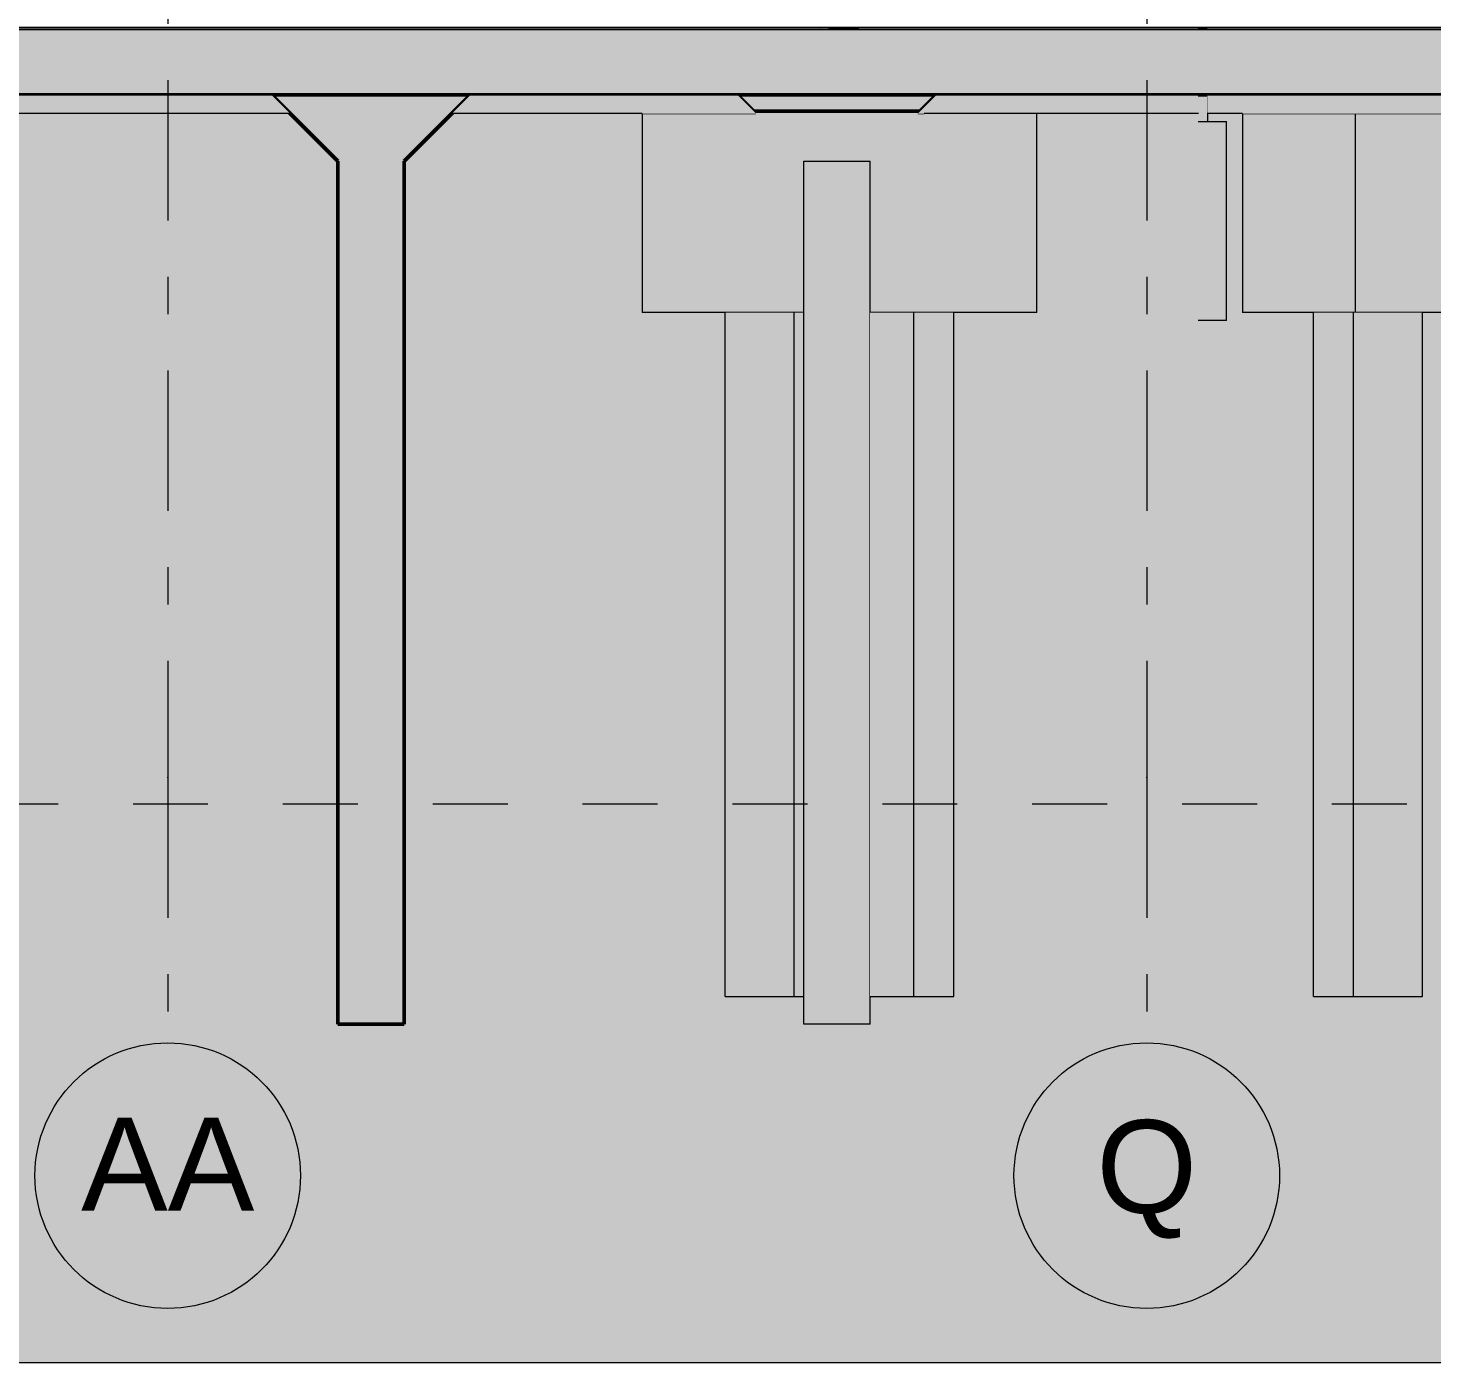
# Model space of a CAD drawing. Header units: millimetres. Extents: x -46169 to 228156, y -86316 to 18123.
# Drawn here: x 156077 to 161364, y -86316 to -81289 of the extents above; entities that cross this region are included whole.
import ezdxf
from ezdxf.enums import TextEntityAlignment as Align

# ---------------------------------------------------------------- set-up
doc = ezdxf.new("R2010")
doc.units = ezdxf.units.MM
doc.header["$MEASUREMENT"] = 0
for name, pattern in [('Dashed', [2822.222233, 1411.111116, -1411.111116]), ('Double Dashed', [1093.611073, 529.166651, -211.666656, 141.111112, -211.666656]), ('Wipeout_Contour', [1000, 0, -1000])]:
    doc.linetypes.add(name, pattern=pattern)
for name, color, linetype, lineweight, true_color in [('0_Pen_No__105', 7, 'Continuous', 15, 0xa6a6a6), ('A-230-M_FLOOR.IFC Import_Pen_No__109', 7, 'Continuous', 15, 0xa6a6a6), ('A-230-M_FLOOR.IFC Import_Pen_No__29', 7, 'Continuous', 50, 0x2a2a2a), ('New_A-15-MG_Structural_Grid_Phase_2_Pen_No__222', 7, 'Continuous', 13, 0x65af33), ('S-160-M_FOUND.IFC Import_Pen_No__104', 7, 'Continuous', 15, 0xa6a6a6), ('S-160-M_FOUND.IFC Import_Pen_No__24', 7, 'Continuous', 50, 0x2a2a2a)]:
    doc.layers.add(name, color=color, linetype=linetype, lineweight=lineweight, true_color=true_color)
for name, color, linetype in [('A-230-M_FLOOR.IFC Import', 7, 'Continuous'), ('New_A-15-MG_Structural_Grid_Phase_2', 7, 'Continuous'), ('New_A-20-M_Floor_Slab', 7, 'Continuous'), ('S-160-M_FOUND.IFC Import', 7, 'Continuous'), ('S-280-M_COLUMN.IFC Import', 7, 'Continuous'), ('S-280-M_STRUCT_FRAME.IFC Import', 7, 'Continuous')]:
    doc.layers.add(name, color=color, linetype=linetype)
for name, color, linetype, lineweight in [('A-95-P_Drawing_Pen_No__1', 7, 'Continuous', 13), ('A-95-P_Drawing_Pen_No__84', 8, 'Continuous', 20), ('New_A-20-M_Floor_Slab_Pen_No__1', 7, 'Continuous', 13), ('S-160-M_FOUND.IFC Import_Pen_No__1', 7, 'Continuous', 13), ('S-160-M_FOUND.IFC Import_Pen_No__4', 7, 'Continuous', 20), ('S-280-M_COLUMN.IFC Import_Pen_No__88', 8, 'Continuous', 20), ('S-280-M_STRUCT_FRAME.IFC Import_Pen_No__4', 7, 'Continuous', 20)]:
    doc.layers.add(name, color=color, linetype=linetype, lineweight=lineweight)
doc.styles.add('GENERATED_STYLE_1', font='')
doc.styles.get('GENERATED_STYLE_1').set_extended_font_data('Swis721 BT')
pattern_1 = [(0, (104446.8, -81110.96), (0, 779.423), [48.75, -401.25]), (0, (104671.8, -80721.25), (0, 779.423), [48.75, -401.25]), (60, (104446.8, -81110.96), (-675, 389.7114), [48.75, -401.25]), (60, (104896.8, -81110.96), (-675, 389.7114), [48.75, -401.25]), (120, (104495.5, -81110.96), (675, 389.7114), [48.75, -401.25]), (120, (104945.5, -81110.96), (675, 389.7114), [48.75, -401.25]), (0, (104446.78, -81035.96), (0, 150), [0, -150, 0, -225]), (45, (104521.78, -81035.96), (-106.06602, 106.06602), [0, -112.5, 0, -187.5])]

# ---------------------------------------------------------------- blocks, each defined once
blk = doc.blocks.new('Section Elem_146_1', base_point=(104446.8, -81111))
at = {"color": 254, "linetype": 'Wipeout_Contour', "lineweight": 0, "ltscale": 757399.620549}
blk.add_wipeout([(160483.1, -81290.5), (181470.3, -81290.5), (181470.3, -81190.5), (160483.1, -81190.5)], dxfattribs=at).dxf.layer = 'New_A-20-M_Floor_Slab'
at = {"color": 254, "linetype": 'Wipeout_Contour', "lineweight": 0, "ltscale": 680607.976528}
blk.add_wipeout([(138338.7, -81290.5), (160483.1, -81290.5), (160483.1, -81190.5), (138338.7, -81190.5)], dxfattribs=at).dxf.layer = 'New_A-20-M_Floor_Slab'
at = {"layer": 'New_A-20-M_Floor_Slab_Pen_No__1', "linetype": 'Continuous', "flags": 128}
blk.add_lwpolyline([(181470.3, -81290.5), (160483.1, -81290.5), (138338.7, -81290.5), (126599.8, -81290.5), (105107.6, -81290.5)], dxfattribs=at)
blk = doc.blocks.new('Section Elem_222_1', base_point=(104446.8, -81111))
at = {"color": 254, "linetype": 'Wipeout_Contour', "lineweight": 0, "ltscale": 719708.197894}
blk.add_wipeout([(160518.5, -81290.5), (160514.6, -81290.5), (160514.6, -81291), (160518.5, -81291)], dxfattribs=at).dxf.layer = 'S-280-M_COLUMN.IFC Import'
at = {"color": 254, "linetype": 'Wipeout_Contour', "lineweight": 0, "ltscale": 720251.626626}
blk.add_wipeout([(160518.5, -81541), (160514.6, -81541), (160514.6, -81641), (160518.5, -81641)], dxfattribs=at).dxf.layer = 'S-280-M_COLUMN.IFC Import'
at = {"color": 254, "linetype": 'Wipeout_Contour', "lineweight": 0, "ltscale": 719680.666824}
blk.add_wipeout([(160514.6, -81290.5), (160503.1, -81290.5), (160503.1, -81291), (160514.6, -81291)], dxfattribs=at).dxf.layer = 'S-280-M_COLUMN.IFC Import'
at = {"color": 254, "linetype": 'Wipeout_Contour', "lineweight": 0, "ltscale": 720224.116329}
blk.add_wipeout([(160503.1, -81541), (160503.1, -81641), (160514.6, -81641), (160514.6, -81541)], dxfattribs=at).dxf.layer = 'S-280-M_COLUMN.IFC Import'
at = {"color": 254, "linetype": 'Wipeout_Contour', "lineweight": 0, "ltscale": 719626.54336}
blk.add_wipeout([(160503.1, -81290.5), (160484.3, -81290.5), (160484.3, -81291), (160503.1, -81291)], dxfattribs=at).dxf.layer = 'S-280-M_COLUMN.IFC Import'
at = {"color": 254, "linetype": 'Wipeout_Contour', "lineweight": 0, "ltscale": 720170.033707}
blk.add_wipeout([(160484.3, -81641), (160503.1, -81641), (160503.1, -81541), (160484.3, -81541)], dxfattribs=at).dxf.layer = 'S-280-M_COLUMN.IFC Import'
at = {"layer": 'S-280-M_COLUMN.IFC Import_Pen_No__88', "linetype": 'Continuous'}
for p, q in [((160518.5, -81290.5), (160518.5, -81291)), ((160518.5, -81541), (160518.5, -81641))]:
    blk.add_line(p, q, dxfattribs=at)
at = {"color": 254, "linetype": 'Wipeout_Contour', "lineweight": 0, "ltscale": 719590.889837}
blk.add_wipeout([(160483.1, -81290.5), (160483.1, -81291), (160484.3, -81291), (160484.3, -81290.5)], dxfattribs=at).dxf.layer = 'S-280-M_COLUMN.IFC Import'
at = {"color": 254, "linetype": 'Wipeout_Contour', "lineweight": 0, "ltscale": 720134.407117}
blk.add_wipeout([(160484.3, -81541), (160483.1, -81541), (160483.1, -81641), (160484.3, -81641)], dxfattribs=at).dxf.layer = 'S-280-M_COLUMN.IFC Import'
blk = doc.blocks.new('Section Elem_242_1', base_point=(104446.8, -81111))
at = {"color": 254, "linetype": 'Wipeout_Contour', "lineweight": 0, "ltscale": 721095.954216}
blk.add_wipeout([(160483.1, -82391), (160590, -82391), (160590, -81641), (160483.1, -81641)], dxfattribs=at).dxf.layer = 'S-160-M_FOUND.IFC Import'
at = {"layer": 'S-160-M_FOUND.IFC Import_Pen_No__4', "linetype": 'Continuous'}
for p, q in [((160483.1, -81641), (160590, -81641)), ((160590, -82391), (160590, -81641)), ((160590, -82391), (160483.1, -82391))]:
    blk.add_line(p, q, dxfattribs=at)
blk = doc.blocks.new('Section Elem_251_1', base_point=(104446.8, -81111))
at = {"color": 254, "linetype": 'Wipeout_Contour', "lineweight": 0, "ltscale": 714831.136639}
blk.add_wipeout([(159091.3, -81291), (159206, -81291), (159206, -81290.5), (159091.3, -81290.5)], dxfattribs=at).dxf.layer = 'S-280-M_COLUMN.IFC Import'
at = {"layer": 'S-280-M_COLUMN.IFC Import_Pen_No__88', "linetype": 'Continuous'}
blk.add_line((159091.3, -81290.5), (159091.3, -81291), dxfattribs=at)
blk = doc.blocks.new('Section Elem_254_1', base_point=(104446.8, -81111))
at = {"color": 254, "linetype": 'Wipeout_Contour', "lineweight": 0, "ltscale": 722206.786886}
blk.add_wipeout([(160651.1, -82361), (161076.1, -82361), (161076.1, -81611), (160651.1, -81611)], dxfattribs=at).dxf.layer = 'S-160-M_FOUND.IFC Import'
at = {"layer": 'S-160-M_FOUND.IFC Import_Pen_No__4', "linetype": 'Continuous'}
blk.add_line((160651.1, -81611), (160651.1, -82361), dxfattribs=at)
at = {"color": 254, "linetype": 'Wipeout_Contour', "lineweight": 0, "ltscale": 724208.980409}
blk.add_wipeout([(161076.1, -82361), (161774.2, -82361), (161774.2, -81611), (161076.1, -81611)], dxfattribs=at).dxf.layer = 'S-160-M_FOUND.IFC Import'
at = {"layer": 'S-160-M_FOUND.IFC Import_Pen_No__4', "linetype": 'Continuous'}
for p, q in [((160651.1, -81611), (161076.1, -81611)), ((161076.1, -81611), (161613, -81611)), ((161076.1, -82361), (161076.1, -81611)), ((161076.1, -82361), (160651.1, -82361)), ((161774.2, -82361), (161076.1, -82361))]:
    blk.add_line(p, q, dxfattribs=at)
blk = doc.blocks.new('Section Elem_255_1', base_point=(104446.8, -81111))
at = {"color": 254, "linetype": 'Wipeout_Contour', "lineweight": 0, "ltscale": 906602.161484}
blk.add_wipeout([(160918.5, -84936), (161068.5, -84936), (161068.5, -82361), (161038.7, -82361), (160918.5, -82361)], dxfattribs=at).dxf.layer = 'S-160-M_FOUND.IFC Import'
at = {"layer": 'S-160-M_FOUND.IFC Import_Pen_No__1', "linetype": 'Continuous'}
blk.add_line((160918.5, -84936), (160918.5, -82361), dxfattribs=at)
at = {"color": 254, "linetype": 'Wipeout_Contour', "lineweight": 0, "ltscale": 907462.910935}
blk.add_wipeout([(161188.1, -82361), (161068.5, -82361), (161068.5, -84936), (161328.3, -84936), (161328.3, -82361)], dxfattribs=at).dxf.layer = 'S-160-M_FOUND.IFC Import'
at = {"layer": 'S-160-M_FOUND.IFC Import_Pen_No__1', "linetype": 'Continuous'}
for p, q in [((161068.5, -84936), (161068.5, -82361)), ((161328.3, -84936), (161328.3, -82361)), ((160918.5, -84936), (161068.5, -84936)), ((161068.5, -84936), (161328.3, -84936))]:
    blk.add_line(p, q, dxfattribs=at)
blk = doc.blocks.new('Section Elem_256_1', base_point=(104446.8, -81111))
at = {"color": 254, "linetype": 'Wipeout_Contour', "lineweight": 0, "ltscale": 893126.464573}
blk.add_wipeout([(158389.7, -82361), (158997.9, -82361), (158997.9, -81791), (158817.9, -81611), (158389.7, -81611)], dxfattribs=at).dxf.layer = 'S-160-M_FOUND.IFC Import'
at = {"color": 254, "linetype": 'Wipeout_Contour', "lineweight": 0, "ltscale": 896756.801102}
blk.add_wipeout([(159247.9, -81791), (159247.9, -82361), (159876.2, -82361), (159876.2, -81611), (159427.9, -81611)], dxfattribs=at).dxf.layer = 'S-160-M_FOUND.IFC Import'
at = {"layer": 'S-160-M_FOUND.IFC Import_Pen_No__4', "linetype": 'Continuous'}
for p, q in [((158389.7, -81611), (158817.9, -81611)), ((158389.7, -81611), (158389.7, -82361)), ((159427.9, -81611), (159451.6, -81611)), ((159876.2, -82361), (159876.2, -81611)), ((158997.9, -82361), (158389.7, -82361)), ((159876.2, -82361), (159247.9, -82361))]:
    blk.add_line(p, q, dxfattribs=at)
blk = doc.blocks.new('Section Elem_257_1', base_point=(104446.8, -81111))
at = {"color": 254, "linetype": 'Wipeout_Contour', "lineweight": 0, "ltscale": 718066.282863}
blk.add_wipeout([(158962.6, -82361), (158702.8, -82361), (158702.8, -84936), (158962.6, -84936)], dxfattribs=at).dxf.layer = 'S-160-M_FOUND.IFC Import'
at = {"layer": 'S-160-M_FOUND.IFC Import_Pen_No__1', "linetype": 'Continuous'}
blk.add_line((158702.8, -84936), (158702.8, -82361), dxfattribs=at)
at = {"color": 254, "linetype": 'Wipeout_Contour', "lineweight": 0, "ltscale": 718588.469933}
blk.add_wipeout([(158962.6, -82361), (158962.6, -84936), (158997.9, -84936), (158997.9, -82361)], dxfattribs=at).dxf.layer = 'S-160-M_FOUND.IFC Import'
at = {"layer": 'S-160-M_FOUND.IFC Import_Pen_No__1', "linetype": 'Continuous'}
for p, q in [((158962.6, -84936), (158962.6, -82361)), ((158702.8, -84936), (158962.6, -84936)), ((158962.6, -84936), (158997.9, -84936))]:
    blk.add_line(p, q, dxfattribs=at)
blk = doc.blocks.new('Section Elem_277_1', base_point=(104446.8, -81111))
at = {"layer": 'S-160-M_FOUND.IFC Import_Pen_No__104', "linetype": 'Continuous', "lineweight": 0, "true_color": 0x535353}
for points in [[(157743.1, -81541), (156993.1, -81541), (157243.1, -81791), (157493.1, -81791)], [(157243.1, -81791), (157243.1, -85041), (157493.1, -85041), (157493.1, -81791)]]:
    blk.add_hatch(color=251, dxfattribs=at).paths.add_polyline_path(points)
at = {"layer": 'S-160-M_FOUND.IFC Import_Pen_No__24', "linetype": 'Continuous'}
for p, q in [((156993.1, -81541), (157243.1, -81791)), ((157743.1, -81541), (157493.1, -81791)), ((157243.1, -81791), (157243.1, -85041)), ((157493.1, -81791), (157493.1, -85041)), ((157493.1, -85041), (157243.1, -85041))]:
    blk.add_line(p, q, dxfattribs=at)
blk = doc.blocks.new('Section Elem_278_1', base_point=(104446.8, -81111))
at = {"color": 254, "linetype": 'Wipeout_Contour', "lineweight": 0, "ltscale": 718669.931333}
blk.add_wipeout([(159247.9, -81791), (158997.9, -81791), (158997.9, -85041), (159247.9, -85041)], dxfattribs=at).dxf.layer = 'S-160-M_FOUND.IFC Import'
at = {"layer": 'S-160-M_FOUND.IFC Import_Pen_No__4', "linetype": 'Continuous'}
blk.add_line((159247.9, -85041), (158997.9, -85041), dxfattribs=at)
at = {"color": 254, "linetype": 'Wipeout_Contour', "lineweight": 0, "ltscale": 715480.102126}
blk.add_wipeout([(158809.5, -81602.6), (158997.9, -81791), (159247.9, -81791), (159436.3, -81602.6)], dxfattribs=at).dxf.layer = 'S-160-M_FOUND.IFC Import'
at = {"layer": 'S-160-M_FOUND.IFC Import_Pen_No__104', "linetype": 'Continuous', "lineweight": 0, "true_color": 0x535353}
blk.add_hatch(color=251, dxfattribs=at).paths.add_polyline_path([(159497.9, -81541), (158747.9, -81541), (158809.5, -81602.6), (159436.3, -81602.6)])
at = {"layer": 'S-160-M_FOUND.IFC Import_Pen_No__24', "linetype": 'Continuous'}
for p, q in [((158747.9, -81541), (158809.5, -81602.6)), ((159497.9, -81541), (159436.3, -81602.6)), ((159436.3, -81602.6), (158809.5, -81602.6))]:
    blk.add_line(p, q, dxfattribs=at)
at = {"layer": 'S-160-M_FOUND.IFC Import_Pen_No__4', "linetype": 'Continuous'}
for p, q in [((158997.9, -81791), (159247.9, -81791)), ((158997.9, -85041), (158997.9, -81791)), ((159247.9, -85041), (159247.9, -81791))]:
    blk.add_line(p, q, dxfattribs=at)
blk = doc.blocks.new('Section Elem_314_1', base_point=(104446.8, -81111))
at = {"color": 254, "linetype": 'Wipeout_Contour', "lineweight": 0, "ltscale": 899195.100591}
blk.add_wipeout([(159340, -82361), (159247.9, -82361), (159247.9, -84936), (159412.9, -84936), (159412.9, -82361)], dxfattribs=at).dxf.layer = 'S-160-M_FOUND.IFC Import'
at = {"color": 254, "linetype": 'Wipeout_Contour', "lineweight": 0, "ltscale": 720386.306181}
blk.add_wipeout([(159563, -82361), (159412.9, -82361), (159412.9, -84936), (159563, -84936)], dxfattribs=at).dxf.layer = 'S-160-M_FOUND.IFC Import'
at = {"layer": 'S-160-M_FOUND.IFC Import_Pen_No__1', "linetype": 'Continuous'}
for p, q in [((159412.9, -84936), (159412.9, -82361)), ((159563, -84936), (159563, -82361)), ((159247.9, -84936), (159412.9, -84936)), ((159412.9, -84936), (159563, -84936))]:
    blk.add_line(p, q, dxfattribs=at)
blk = doc.blocks.new('Section Elem_322_1', base_point=(104446.8, -81111))
at = {"layer": 'S-160-M_FOUND.IFC Import_Pen_No__1', "linetype": 'Continuous'}
for p, q in [((155397.8, -81291), (155397.8, -81290.5)), ((158856.7, -81291), (158856.7, -81290.5)), ((155397.8, -81611), (155397.8, -81541))]:
    blk.add_line(p, q, dxfattribs=at)
blk = doc.blocks.new('Section Elem_323_1', base_point=(104446.8, -81111))
at = {"layer": 'S-160-M_FOUND.IFC Import_Pen_No__1', "linetype": 'Continuous'}
for p, q in [((159341.8, -81291), (159341.8, -81290.5)), ((161325, -81291), (161325, -81290.5)), ((161325, -81611), (161325, -81541))]:
    blk.add_line(p, q, dxfattribs=at)
blk = doc.blocks.new('Section Elem_368_1', base_point=(104446.8, -81111))
at = {"color": 254, "linetype": 'Wipeout_Contour', "lineweight": 0, "ltscale": 758229.6749}
blk.add_wipeout([(160483.1, -81541), (181759.5, -81541), (181759.5, -81291), (160483.1, -81291)], dxfattribs=at).dxf.layer = 'A-230-M_FLOOR.IFC Import'
at = {"layer": 'A-230-M_FLOOR.IFC Import_Pen_No__109', "linetype": 'Continuous'}
h = blk.add_hatch(dxfattribs=at)
h.set_pattern_fill('Lightweight_Concrete_0001', color=256, style=0, pattern_type=2)
h.set_pattern_definition(pattern_1)
h.paths.add_polyline_path([(160483.1, -81541), (181759.5, -81541), (181759.5, -81291), (160483.1, -81291)])
at = {"color": 254, "linetype": 'Wipeout_Contour', "lineweight": 0, "ltscale": 680944.64817}
blk.add_wipeout([(138338.7, -81541), (160483.1, -81541), (160483.1, -81291), (138338.7, -81291)], dxfattribs=at).dxf.layer = 'A-230-M_FLOOR.IFC Import'
at = {"layer": 'A-230-M_FLOOR.IFC Import_Pen_No__109', "linetype": 'Continuous'}
h = blk.add_hatch(dxfattribs=at)
h.set_pattern_fill('Lightweight_Concrete_0001', color=256, style=0, pattern_type=2)
h.set_pattern_definition(pattern_1)
h.paths.add_polyline_path([(138338.7, -81541), (160483.1, -81541), (160483.1, -81291), (138338.7, -81291)])
at = {"layer": 'A-230-M_FLOOR.IFC Import_Pen_No__29', "linetype": 'Continuous'}
for p, q in [((156993.1, -81541), (154794.1, -81541)), ((157743.1, -81541), (156993.1, -81541)), ((158747.9, -81541), (157743.1, -81541)), ((159497.9, -81541), (158747.9, -81541))]:
    blk.add_line(p, q, dxfattribs=at)
at = {"layer": 'A-230-M_FLOOR.IFC Import_Pen_No__29', "linetype": 'Continuous', "flags": 128}
for points in [[(181397.8, -81291), (160483.1, -81291), (138338.7, -81291), (126599.8, -81291), (105107.6, -81291)], [(181759.5, -81541), (160483.1, -81541), (159497.9, -81541)]]:
    blk.add_lwpolyline(points, dxfattribs=at)
blk = doc.blocks.new('Section Elem_372_1', base_point=(104446.8, -81111))
at = {"color": 254, "linetype": 'Wipeout_Contour', "lineweight": 0, "ltscale": 896462.396611}
blk.add_wipeout([(160483.1, -81290.5), (159206, -81290.5), (159206, -81291), (159644.8, -81291), (160483.1, -81291)], dxfattribs=at).dxf.layer = 'S-280-M_STRUCT_FRAME.IFC Import'
at = {"color": 254, "linetype": 'Wipeout_Contour', "lineweight": 0, "ltscale": 723219.354594}
blk.add_wipeout([(161460.8, -81291), (161539, -81291), (161539, -81290.5), (161460.8, -81290.5)], dxfattribs=at).dxf.layer = 'S-280-M_STRUCT_FRAME.IFC Import'
at = {"color": 254, "linetype": 'Wipeout_Contour', "lineweight": 0, "ltscale": 897393.916248}
blk.add_wipeout([(159427.9, -81611), (160483.1, -81611), (160483.1, -81541), (159497.9, -81541), (159436.3, -81602.6)], dxfattribs=at).dxf.layer = 'S-280-M_STRUCT_FRAME.IFC Import'
at = {"color": 254, "linetype": 'Wipeout_Contour', "lineweight": 0, "ltscale": 723733.082193}
blk.add_wipeout([(161460.8, -81611), (161539, -81611), (161539, -81541), (161460.8, -81541)], dxfattribs=at).dxf.layer = 'S-280-M_STRUCT_FRAME.IFC Import'
at = {"layer": 'S-280-M_STRUCT_FRAME.IFC Import_Pen_No__4', "linetype": 'Continuous'}
for p, q in [((159206, -81291), (159206, -81290.5)), ((160483.1, -81611), (159451.6, -81611))]:
    blk.add_line(p, q, dxfattribs=at)
at = {"color": 254, "linetype": 'Wipeout_Contour', "lineweight": 0, "ltscale": 721397.437684}
blk.add_wipeout([(160518.5, -81290.5), (160518.5, -81291), (161460.8, -81291), (161460.8, -81290.5)], dxfattribs=at).dxf.layer = 'S-280-M_STRUCT_FRAME.IFC Import'
at = {"color": 254, "linetype": 'Wipeout_Contour', "lineweight": 0, "ltscale": 902639.171541}
blk.add_wipeout([(160518.5, -81541), (160518.5, -81611), (161460.8, -81611), (161460.8, -81541), (161286.7, -81541)], dxfattribs=at).dxf.layer = 'S-280-M_STRUCT_FRAME.IFC Import'
at = {"layer": 'S-280-M_STRUCT_FRAME.IFC Import_Pen_No__4', "linetype": 'Continuous'}
for p, q in [((161460.8, -81290.5), (161460.8, -81291)), ((161460.8, -81541), (161460.8, -81611)), ((160651.1, -81611), (160518.5, -81611))]:
    blk.add_line(p, q, dxfattribs=at)
blk = doc.blocks.new('Section Elem_373_1', base_point=(104446.8, -81111))
at = {"color": 254, "linetype": 'Wipeout_Contour', "lineweight": 0, "ltscale": 714564.806662}
blk.add_wipeout([(159056.5, -81291), (159091.3, -81291), (159091.3, -81290.5), (159056.5, -81290.5)], dxfattribs=at).dxf.layer = 'S-280-M_STRUCT_FRAME.IFC Import'
at = {"color": 254, "linetype": 'Wipeout_Contour', "lineweight": 0, "ltscale": 704619.963802}
blk.add_wipeout([(156993.1, -81541), (155226.8, -81541), (155226.8, -81611), (157063.1, -81611)], dxfattribs=at).dxf.layer = 'S-280-M_STRUCT_FRAME.IFC Import'
at = {"color": 254, "linetype": 'Wipeout_Contour', "lineweight": 0, "ltscale": 1068293.391031378}
blk.add_wipeout([(157673.1, -81611), (158817.9, -81611), (158809.5, -81602.6), (158747.9, -81541), (157782.3, -81541), (157743.1, -81541)], dxfattribs=at).dxf.layer = 'S-280-M_STRUCT_FRAME.IFC Import'
at = {"layer": 'S-280-M_STRUCT_FRAME.IFC Import_Pen_No__4', "linetype": 'Continuous'}
for p, q in [((155226.8, -81611), (155226.8, -81541)), ((157063.1, -81611), (155547.8, -81611)), ((158389.7, -81611), (157673.1, -81611))]:
    blk.add_line(p, q, dxfattribs=at)
at = {"color": 254, "linetype": 'Wipeout_Contour', "lineweight": 0, "ltscale": 885192.123899}
blk.add_wipeout([(155226.8, -81291), (157782.3, -81291), (159056.5, -81291), (159056.5, -81290.5), (155226.8, -81290.5)], dxfattribs=at).dxf.layer = 'S-280-M_STRUCT_FRAME.IFC Import'
at = {"layer": 'S-280-M_STRUCT_FRAME.IFC Import_Pen_No__4', "linetype": 'Continuous'}
for p, q in [((155226.8, -81291), (155226.8, -81290.5)), ((159056.5, -81290.5), (159056.5, -81291))]:
    blk.add_line(p, q, dxfattribs=at)
blk = doc.blocks.new('Standard grid marker[9]_1', base_point=(160290, -59706.3))
at = {"layer": 'New_A-15-MG_Structural_Grid_Phase_2_Pen_No__222', "linetype": 'Double Dashed'}
for p, q in [((160290, -60706.3), (160290, -84111)), ((160290, -84111), (160290, -85111))]:
    blk.add_line(p, q, dxfattribs=at)
at = {"layer": 'New_A-15-MG_Structural_Grid_Phase_2_Pen_No__222', "linetype": 'Continuous'}
blk.add_circle((160290, -85611), 500, dxfattribs=at)
at = {"layer": 'New_A-15-MG_Structural_Grid_Phase_2_Pen_No__222', "linetype": 'Double Dashed'}
blk.add_point((160290, -84111), dxfattribs=at)
blk.add_point((160290, -84111), dxfattribs=at)
at = {"layer": 'New_A-15-MG_Structural_Grid_Phase_2_Pen_No__222', "style": 'GENERATED_STYLE_1'}
for tag, p in [('AC_MarkerText_1_0', (160290, -59172.2)), ('AC_MarkerText_1_1', (160290, -85576.9))]:
    blk.add_attdef(tag, text='', height=350, rotation=360, dxfattribs=at).set_placement(p, align=Align.MIDDLE_CENTER)
blk = doc.blocks.new('Standard grid marker[13]_1', base_point=(156602.8, -59706.3))
at = {"layer": 'New_A-15-MG_Structural_Grid_Phase_2_Pen_No__222', "linetype": 'Double Dashed'}
for p, q in [((156602.8, -60706.3), (156602.8, -84111)), ((156602.8, -84111), (156602.8, -85111))]:
    blk.add_line(p, q, dxfattribs=at)
at = {"layer": 'New_A-15-MG_Structural_Grid_Phase_2_Pen_No__222', "linetype": 'Continuous'}
blk.add_circle((156602.8, -85611), 500, dxfattribs=at)
at = {"layer": 'New_A-15-MG_Structural_Grid_Phase_2_Pen_No__222', "linetype": 'Double Dashed'}
blk.add_point((156602.8, -84111), dxfattribs=at)
blk.add_point((156602.8, -84111), dxfattribs=at)
at = {"layer": 'New_A-15-MG_Structural_Grid_Phase_2_Pen_No__222', "style": 'GENERATED_STYLE_1'}
for tag, p in [('AC_MarkerText_1_0', (156602.8, -59162.9)), ('AC_MarkerText_1_1', (156602.8, -85567.6))]:
    blk.add_attdef(tag, text='', height=350, rotation=360, dxfattribs=at).set_placement(p, align=Align.MIDDLE_CENTER)
blk = doc.blocks.new('A03 Atrium Longitudinal Section_STORY_MARKER', base_point=(104446.8, -81111))
at = {"layer": '0_Pen_No__105', "linetype": 'Dashed', "ltscale": 0.2}
blk.add_line((105107.6, -84211), (184115, -84211), dxfattribs=at)

msp = doc.modelspace()

# ---------------------------------------------------------------- block references
at = {"layer": 'New_A-20-M_Floor_Slab'}
msp.add_blockref('Section Elem_146_1', (104446.8, -81111), dxfattribs=at)
at = {"layer": 'S-160-M_FOUND.IFC Import'}
for name in ['Section Elem_277_1', 'Section Elem_256_1', 'Section Elem_254_1']:
    msp.add_blockref(name, (104446.8, -81111), dxfattribs=at)

# ---------------------------------------------------------------- next in the draw order: block references
for name in ['Section Elem_257_1', 'Section Elem_255_1']:
    msp.add_blockref(name, (104446.8, -81111), dxfattribs=at)
at = {"layer": 'S-280-M_COLUMN.IFC Import'}
for name in ['Section Elem_222_1', 'Section Elem_251_1']:
    msp.add_blockref(name, (104446.8, -81111), dxfattribs=at)

# ---------------------------------------------------------------- next in the draw order: block references
at = {"layer": 'S-160-M_FOUND.IFC Import'}
for name in ['Section Elem_278_1', 'Section Elem_242_1']:
    msp.add_blockref(name, (104446.8, -81111), dxfattribs=at)

# ---------------------------------------------------------------- next in the draw order: block references
for name in ['Section Elem_322_1', 'Section Elem_323_1', 'Section Elem_314_1']:
    msp.add_blockref(name, (104446.8, -81111), dxfattribs=at)

# ---------------------------------------------------------------- next in the draw order: block references
at = {"layer": 'A-230-M_FLOOR.IFC Import'}
msp.add_blockref('Section Elem_368_1', (104446.8, -81111), dxfattribs=at)

# ---------------------------------------------------------------- next in the draw order: block references
at = {"layer": 'S-280-M_STRUCT_FRAME.IFC Import'}
for name in ['Section Elem_373_1', 'Section Elem_372_1']:
    msp.add_blockref(name, (104446.8, -81111), dxfattribs=at)

# ---------------------------------------------------------------- next in the draw order: hatches: boundary and pattern name
at = {"layer": 'A-95-P_Drawing_Pen_No__84', "linetype": 'Continuous'}
msp.add_hatch(color=256, dxfattribs=at).paths.add_polyline_path([(102971.5, -81111.1), (105107.6, -81110.9), (105107.6, -81541), (181028.1, -81541), (181028.1, -82041), (181759.5, -82041), (181759.5, -81111), (183691.7, -81111), (183691.7, -86316.2), (102971.5, -86316.2)])

# ---------------------------------------------------------------- next in the draw order: linework, layer by layer
at = {"layer": 'A-95-P_Drawing_Pen_No__1', "linetype": 'Continuous', "flags": 128}
msp.add_lwpolyline([(102971.5, -81111.1), (105107.6, -81110.9), (105107.6, -81541), (181028.1, -81541), (181028.1, -82041), (181759.5, -82041), (181759.5, -81111), (183691.7, -81111), (183691.7, -86316.2), (102971.5, -86316.2)], close=True, dxfattribs=at)

# ---------------------------------------------------------------- next in the draw order: block references
at = {"layer": 'New_A-15-MG_Structural_Grid_Phase_2', "color": 8, "linetype": 'Continuous', "lineweight": 15}
ref = msp.add_blockref('Standard grid marker[13]_1', (156602.8, -59706.3), dxfattribs=at)
ref.add_attrib('AC_MarkerText_1_1', 'AA', dxfattribs={"layer": 'New_A-15-MG_Structural_Grid_Phase_2_Pen_No__222', "color": 85, "true_color": 0x65af33, "height": 350, "rotation": 360, "style": 'GENERATED_STYLE_1'}).set_placement((156602.8, -85567.6), align=Align.MIDDLE_CENTER)
ref = msp.add_blockref('Standard grid marker[9]_1', (160290, -59706.3), dxfattribs=at)
ref.add_attrib('AC_MarkerText_1_1', 'Q', dxfattribs={"layer": 'New_A-15-MG_Structural_Grid_Phase_2_Pen_No__222', "color": 85, "true_color": 0x65af33, "height": 350, "rotation": 360, "style": 'GENERATED_STYLE_1'}).set_placement((160290, -85576.9), align=Align.MIDDLE_CENTER)

# ---------------------------------------------------------------- next in the draw order: block references
at = {"linetype": 'Continuous', "lineweight": 0}
msp.add_blockref('A03 Atrium Longitudinal Section_STORY_MARKER', (104446.8, -81111), dxfattribs=at)

doc.saveas('drawing.dxf')
